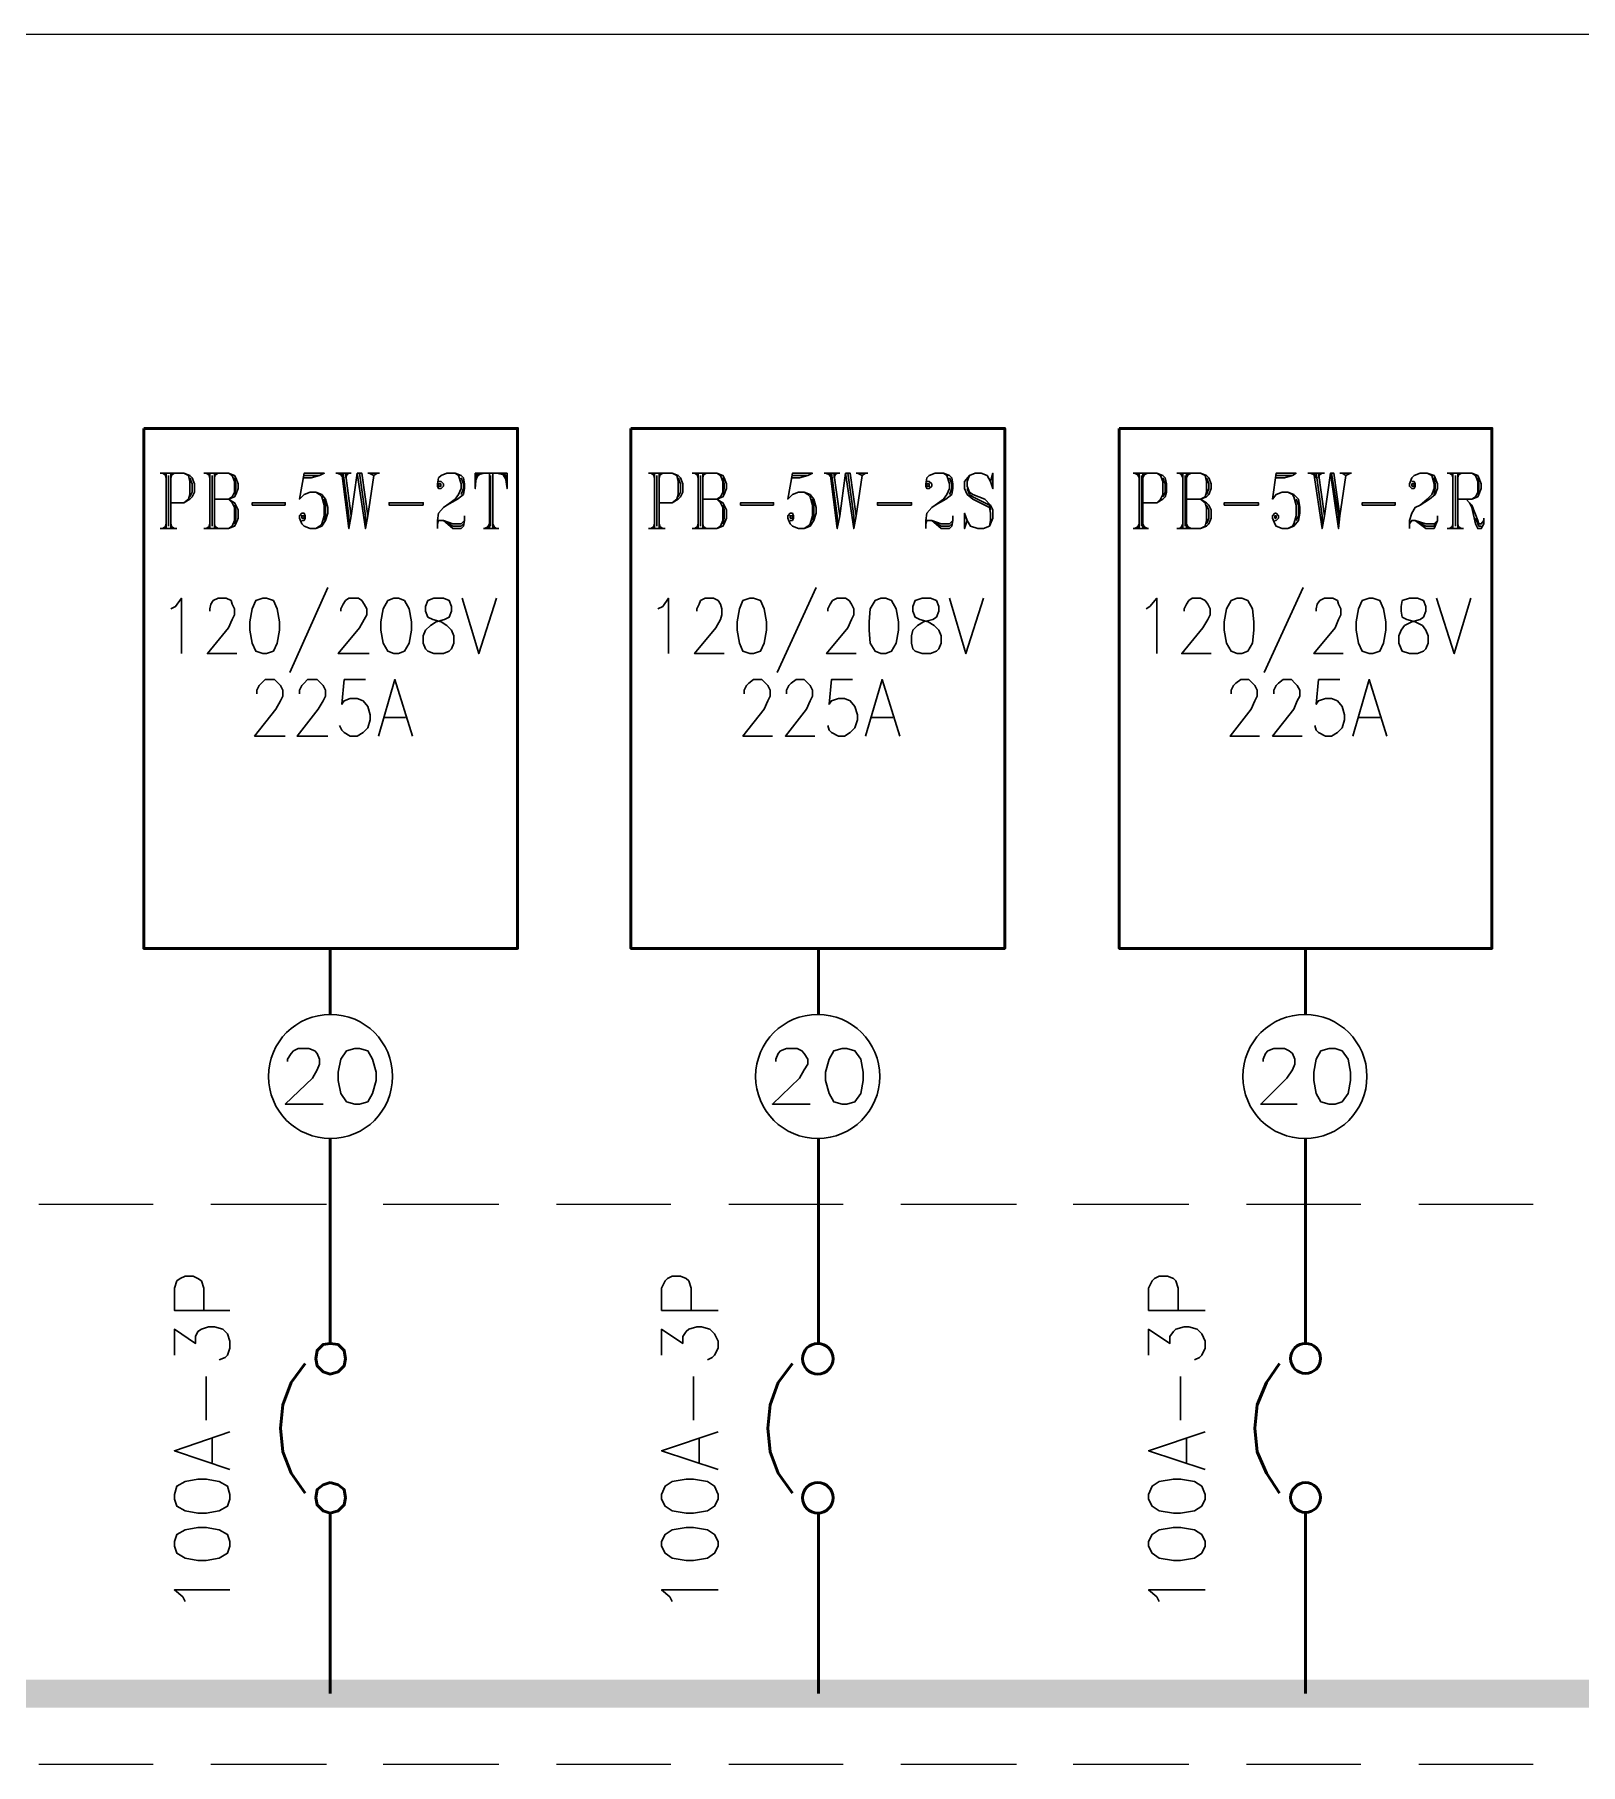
# Model space of a CAD drawing. Header units: inches. Extents: x 0.9 to 46, y 0.8 to 32.4.
# Drawn here: x 7.761 to 9.945, y 25.648 to 28.093 of the extents above; entities that cross this region are included whole.
import ezdxf

# ---------------------------------------------------------------- set-up
doc = ezdxf.new("R2010")
doc.units = ezdxf.units.IN
doc.header["$MEASUREMENT"] = 0
doc.layers.add('PDF_Geometry', color=7, linetype='Continuous')
doc.layers.add('PDF_Solid Fills', color=7, linetype='Continuous')

msp = doc.modelspace()

# ---------------------------------------------------------------- linework, layer by layer
at = {"layer": 'PDF_Geometry', "color": 8, "lineweight": 20, "true_color": 0x808080}
msp.add_lwpolyline([(41.7374, 28.0928), (5.4416, 28.0928)], dxfattribs=at)
at = {"layer": 'PDF_Geometry', "lineweight": 50}
for points in [[(7.9148, 27.5362), (7.9148, 26.8012), (8.4432, 26.8012), (8.4432, 27.5362)], [(8.6032, 27.5362), (8.6032, 26.8012), (9.1315, 26.8012), (9.1315, 27.5362)], [(9.2932, 27.5362), (9.2932, 26.8012), (9.8198, 26.8012), (9.8198, 27.5362)], [(8.1782, 26.2429), (8.1682, 26.2412), (8.1599, 26.2329), (8.1582, 26.2212), (8.1599, 26.2112), (8.1682, 26.2028), (8.1782, 26.1995), (8.1898, 26.2028), (8.1982, 26.2112), (8.1999, 26.2212), (8.1982, 26.2329), (8.1898, 26.2412)], [(8.1782, 26.0462), (8.1682, 26.0429), (8.1599, 26.0362), (8.1582, 26.0245), (8.1599, 26.0145), (8.1682, 26.0062), (8.1782, 26.0029), (8.1898, 26.0062), (8.1982, 26.0145), (8.1999, 26.0245), (8.1982, 26.0362), (8.1898, 26.0429)]]:
    msp.add_lwpolyline(points, close=True, dxfattribs=at)
at = {"layer": 'PDF_Geometry', "lineweight": 30}
for points in [[(7.9382, 27.4728), (7.9715, 27.4728), (7.9798, 27.4695), (7.9832, 27.4662), (7.9865, 27.4578), (7.9865, 27.4462), (7.9832, 27.4395), (7.9798, 27.4362), (7.9715, 27.4312), (7.9532, 27.4312)], [(7.9415, 27.4728), (7.9465, 27.4695)], [(7.9449, 27.4728), (7.9465, 27.4662)], [(7.9465, 27.4728), (7.9465, 27.3945)], [(7.9498, 27.4695), (7.9498, 27.3978)], [(7.9532, 27.4728), (7.9532, 27.3945)], [(7.9549, 27.4728), (7.9532, 27.4662)], [(7.9582, 27.4728), (7.9532, 27.4695)], [(7.9715, 27.4728), (7.9782, 27.4695), (7.9798, 27.4612), (7.9798, 27.4428), (7.9782, 27.4362), (7.9715, 27.4312)], [(7.9798, 27.4662), (7.9832, 27.4578), (7.9832, 27.4462), (7.9798, 27.4395)], [(7.9998, 27.4728), (8.0348, 27.4728), (8.0432, 27.4695), (8.0449, 27.4662), (8.0482, 27.4578), (8.0482, 27.4512), (8.0449, 27.4428), (8.0432, 27.4395), (8.0348, 27.4362), (8.0432, 27.4312), (8.0449, 27.4278), (8.0482, 27.4212), (8.0482, 27.4095), (8.0449, 27.4012), (8.0432, 27.3978), (8.0348, 27.3945), (7.9998, 27.3945)], [(8.0032, 27.4728), (8.0082, 27.4695)], [(8.0065, 27.4728), (8.0082, 27.4662)], [(8.0082, 27.4728), (8.0082, 27.3945)], [(8.0115, 27.4695), (8.0115, 27.3978)], [(8.0148, 27.4728), (8.0148, 27.3945)], [(8.0348, 27.4728), (8.0399, 27.4695), (8.0432, 27.4612), (8.0432, 27.4462), (8.0399, 27.4395), (8.0348, 27.4362), (8.0148, 27.4362)], [(8.0165, 27.4728), (8.0148, 27.4662)], [(8.0199, 27.4728), (8.0148, 27.4695)], [(8.0432, 27.4662), (8.0449, 27.4578), (8.0449, 27.4512), (8.0432, 27.4428)], [(8.1415, 27.4662), (8.1515, 27.4662), (8.1632, 27.4695), (8.1699, 27.4728), (8.1415, 27.4728), (8.1349, 27.4362), (8.1415, 27.4428), (8.1499, 27.4462), (8.1582, 27.4462), (8.1665, 27.4428), (8.1715, 27.4362), (8.1748, 27.4245), (8.1748, 27.4162), (8.1715, 27.4062), (8.1665, 27.3978), (8.1582, 27.3945), (8.1499, 27.3945), (8.1415, 27.3978), (8.1382, 27.4012), (8.1349, 27.4095), (8.1349, 27.4128), (8.1382, 27.4162), (8.1415, 27.4162), (8.1432, 27.4128), (8.1432, 27.4095), (8.1415, 27.4062), (8.1382, 27.4062)], [(8.1415, 27.4695), (8.1632, 27.4695)], [(8.1865, 27.4728), (8.2082, 27.4728)], [(8.1882, 27.4728), (8.1965, 27.4695)], [(8.1915, 27.4728), (8.1965, 27.4662)], [(8.1949, 27.4728), (8.2048, 27.3945), (8.2048, 27.4128), (8.1965, 27.4728)], [(8.1999, 27.4728), (8.2082, 27.4128), (8.2165, 27.4728), (8.2282, 27.3945), (8.2282, 27.4128), (8.2199, 27.4728)], [(8.2032, 27.4728), (8.1999, 27.4662)], [(8.2048, 27.4728), (8.1999, 27.4695)], [(8.2165, 27.4728), (8.2232, 27.4728), (8.2315, 27.4128), (8.2398, 27.4695)], [(8.2315, 27.4728), (8.2482, 27.4728)], [(8.2332, 27.4728), (8.2398, 27.4695), (8.2448, 27.4728)], [(8.3315, 27.4612), (8.3349, 27.4612), (8.3382, 27.4578), (8.3382, 27.4545), (8.3349, 27.4512), (8.3315, 27.4512), (8.3298, 27.4545), (8.3298, 27.4578), (8.3315, 27.4662), (8.3349, 27.4695), (8.3432, 27.4728), (8.3549, 27.4728), (8.3632, 27.4695), (8.3665, 27.4662), (8.3682, 27.4578), (8.3682, 27.4512), (8.3665, 27.4428), (8.3582, 27.4362), (8.3432, 27.4278), (8.3382, 27.4245), (8.3315, 27.4162), (8.3298, 27.4062), (8.3298, 27.3945)], [(8.3549, 27.4728), (8.3598, 27.4695), (8.3632, 27.4578), (8.3632, 27.4512), (8.3598, 27.4428), (8.3549, 27.4362), (8.3432, 27.4278)], [(8.3632, 27.4662), (8.3665, 27.4578), (8.3665, 27.4512), (8.3632, 27.4428)], [(8.4249, 27.4728), (8.4282, 27.4512), (8.4282, 27.4728), (8.3832, 27.4728), (8.3832, 27.4512), (8.3849, 27.4728)], [(8.3882, 27.4728), (8.3832, 27.4612)], [(8.3915, 27.4728), (8.3832, 27.4662)], [(8.3965, 27.4728), (8.3832, 27.4695)], [(8.4032, 27.4728), (8.4032, 27.3945)], [(8.4049, 27.4695), (8.4049, 27.3978)], [(8.4082, 27.4728), (8.4082, 27.3945)], [(8.4132, 27.4728), (8.4282, 27.4695)], [(8.4199, 27.4728), (8.4282, 27.4662)], [(8.4215, 27.4728), (8.4282, 27.4612)], [(8.6282, 27.4728), (8.6615, 27.4728), (8.6698, 27.4695), (8.6732, 27.4662), (8.6765, 27.4578), (8.6765, 27.4462), (8.6732, 27.4395), (8.6698, 27.4362), (8.6615, 27.4312), (8.6432, 27.4312)], [(8.6315, 27.4728), (8.6365, 27.4695)], [(8.6348, 27.4728), (8.6365, 27.4662)], [(8.6365, 27.4728), (8.6365, 27.3945)], [(8.6398, 27.4695), (8.6398, 27.3978)], [(8.6432, 27.4728), (8.6432, 27.3945)], [(8.6449, 27.4728), (8.6432, 27.4662)], [(8.6482, 27.4728), (8.6432, 27.4695)], [(8.6615, 27.4728), (8.6682, 27.4695), (8.6698, 27.4612), (8.6698, 27.4428), (8.6682, 27.4362), (8.6615, 27.4312)], [(8.6698, 27.4662), (8.6732, 27.4578), (8.6732, 27.4462), (8.6698, 27.4395)], [(8.6898, 27.4728), (8.7248, 27.4728), (8.7332, 27.4695), (8.7349, 27.4662), (8.7382, 27.4578), (8.7382, 27.4512), (8.7349, 27.4428), (8.7332, 27.4395), (8.7248, 27.4362), (8.7332, 27.4312), (8.7349, 27.4278), (8.7382, 27.4212), (8.7382, 27.4095), (8.7349, 27.4012), (8.7332, 27.3978), (8.7248, 27.3945), (8.6898, 27.3945)], [(8.6932, 27.4728), (8.6982, 27.4695)], [(8.6965, 27.4728), (8.6982, 27.4662)], [(8.6982, 27.4728), (8.6982, 27.3945)], [(8.7015, 27.4695), (8.7015, 27.3978)], [(8.7048, 27.4728), (8.7048, 27.3945)], [(8.7248, 27.4728), (8.7298, 27.4695), (8.7332, 27.4612), (8.7332, 27.4462), (8.7298, 27.4395), (8.7248, 27.4362), (8.7048, 27.4362)], [(8.7065, 27.4728), (8.7048, 27.4662)], [(8.7098, 27.4728), (8.7048, 27.4695)], [(8.7332, 27.4662), (8.7349, 27.4578), (8.7349, 27.4512), (8.7332, 27.4428)], [(8.8315, 27.4662), (8.8415, 27.4662), (8.8532, 27.4695), (8.8598, 27.4728), (8.8315, 27.4728), (8.8248, 27.4362), (8.8315, 27.4428), (8.8398, 27.4462), (8.8482, 27.4462), (8.8565, 27.4428), (8.8615, 27.4362), (8.8648, 27.4245), (8.8648, 27.4162), (8.8615, 27.4062), (8.8565, 27.3978), (8.8482, 27.3945), (8.8398, 27.3945), (8.8315, 27.3978), (8.8282, 27.4012), (8.8248, 27.4095), (8.8248, 27.4128), (8.8282, 27.4162), (8.8315, 27.4162), (8.8332, 27.4128), (8.8332, 27.4095), (8.8315, 27.4062), (8.8282, 27.4062)], [(8.8315, 27.4695), (8.8532, 27.4695)], [(8.8765, 27.4728), (8.8982, 27.4728)], [(8.8782, 27.4728), (8.8865, 27.4695)], [(8.8815, 27.4728), (8.8865, 27.4662)], [(8.8848, 27.4728), (8.8948, 27.3945), (8.8948, 27.4128), (8.8865, 27.4728)], [(8.8899, 27.4728), (8.8982, 27.4128), (8.9065, 27.4728), (8.9182, 27.3945), (8.9182, 27.4128), (8.9098, 27.4728)], [(8.8932, 27.4728), (8.8899, 27.4662)], [(8.8948, 27.4728), (8.8899, 27.4695)], [(8.9065, 27.4728), (8.9132, 27.4728), (8.9215, 27.4128), (8.9298, 27.4695)], [(8.9215, 27.4728), (8.9382, 27.4728)], [(8.9232, 27.4728), (8.9298, 27.4695), (8.9348, 27.4728)], [(9.0215, 27.4612), (9.0248, 27.4612), (9.0282, 27.4578), (9.0282, 27.4545), (9.0248, 27.4512), (9.0215, 27.4512), (9.0198, 27.4545), (9.0198, 27.4578), (9.0215, 27.4662), (9.0248, 27.4695), (9.0332, 27.4728), (9.0448, 27.4728), (9.0532, 27.4695), (9.0565, 27.4662), (9.0582, 27.4578), (9.0582, 27.4512), (9.0565, 27.4428), (9.0482, 27.4362), (9.0332, 27.4278), (9.0282, 27.4245), (9.0215, 27.4162), (9.0198, 27.4062), (9.0198, 27.3945)], [(9.0448, 27.4728), (9.0498, 27.4695), (9.0532, 27.4578), (9.0532, 27.4512), (9.0498, 27.4428), (9.0448, 27.4362), (9.0332, 27.4278)], [(9.0532, 27.4662), (9.0565, 27.4578), (9.0565, 27.4512), (9.0532, 27.4428)], [(9.1115, 27.4612), (9.1148, 27.4728), (9.1148, 27.4512), (9.1115, 27.4612), (9.1065, 27.4695), (9.0982, 27.4728), (9.0898, 27.4728), (9.0815, 27.4695), (9.0748, 27.4612), (9.0748, 27.4512), (9.0782, 27.4428), (9.0865, 27.4362), (9.1032, 27.4278), (9.1098, 27.4245), (9.1115, 27.4162), (9.1115, 27.4062), (9.1098, 27.3978)], [(9.0815, 27.4695), (9.0782, 27.4612), (9.0782, 27.4545), (9.0815, 27.4462), (9.0865, 27.4428), (9.1032, 27.4362), (9.1115, 27.4278), (9.1148, 27.4212), (9.1148, 27.4095), (9.1115, 27.4012), (9.1098, 27.3978), (9.1015, 27.3945), (9.0932, 27.3945), (9.0832, 27.3978), (9.0782, 27.4062), (9.0748, 27.4162), (9.0748, 27.3945), (9.0782, 27.4062)], [(9.3131, 27.4728), (9.3465, 27.4728), (9.3548, 27.4695), (9.3582, 27.4662), (9.3598, 27.4578), (9.3598, 27.4462), (9.3582, 27.4395), (9.3548, 27.4362), (9.3465, 27.4312), (9.3265, 27.4312)], [(9.3148, 27.4728), (9.3215, 27.4695)], [(9.3182, 27.4728), (9.3215, 27.4662)], [(9.3215, 27.4728), (9.3215, 27.3945)], [(9.3248, 27.4695), (9.3248, 27.3978)], [(9.3265, 27.4728), (9.3265, 27.3945)], [(9.3298, 27.4728), (9.3265, 27.4662)], [(9.3332, 27.4728), (9.3265, 27.4695)], [(9.3465, 27.4728), (9.3515, 27.4695), (9.3548, 27.4612), (9.3548, 27.4428), (9.3515, 27.4362), (9.3465, 27.4312)], [(9.3548, 27.4662), (9.3582, 27.4578), (9.3582, 27.4462), (9.3548, 27.4395)], [(9.3748, 27.4728), (9.4082, 27.4728), (9.4165, 27.4695), (9.4198, 27.4662), (9.4232, 27.4578), (9.4232, 27.4512), (9.4198, 27.4428), (9.4165, 27.4395), (9.4082, 27.4362), (9.4165, 27.4312), (9.4198, 27.4278), (9.4232, 27.4212), (9.4232, 27.4095), (9.4198, 27.4012), (9.4165, 27.3978), (9.4082, 27.3945), (9.3748, 27.3945)], [(9.3782, 27.4728), (9.3832, 27.4695)], [(9.3798, 27.4728), (9.3832, 27.4662)], [(9.3832, 27.4728), (9.3832, 27.3945)], [(9.3865, 27.4695), (9.3865, 27.3978)], [(9.3882, 27.4728), (9.3882, 27.3945)], [(9.4082, 27.4728), (9.4148, 27.4695), (9.4165, 27.4612), (9.4165, 27.4462), (9.4148, 27.4395), (9.4082, 27.4362), (9.3882, 27.4362)], [(9.3915, 27.4728), (9.3882, 27.4662)], [(9.3948, 27.4728), (9.3882, 27.4695)], [(9.4165, 27.4662), (9.4198, 27.4578), (9.4198, 27.4512), (9.4165, 27.4428)], [(9.5148, 27.4662), (9.5265, 27.4662), (9.5381, 27.4695), (9.5432, 27.4728), (9.5148, 27.4728), (9.5098, 27.4362), (9.5148, 27.4428), (9.5232, 27.4462), (9.5315, 27.4462), (9.5398, 27.4428), (9.5465, 27.4362), (9.5482, 27.4245), (9.5482, 27.4162), (9.5465, 27.4062), (9.5398, 27.3978), (9.5315, 27.3945), (9.5232, 27.3945), (9.5148, 27.3978), (9.5132, 27.4012), (9.5098, 27.4095), (9.5098, 27.4128), (9.5132, 27.4162), (9.5148, 27.4162), (9.5181, 27.4128), (9.5181, 27.4095), (9.5148, 27.4062), (9.5132, 27.4062)], [(9.5148, 27.4695), (9.5381, 27.4695)], [(9.5598, 27.4728), (9.5832, 27.4728)], [(9.5632, 27.4728), (9.5715, 27.4695)], [(9.5665, 27.4728), (9.5715, 27.4662)], [(9.5682, 27.4728), (9.5798, 27.3945), (9.5798, 27.4128), (9.5715, 27.4728)], [(9.5748, 27.4728), (9.5832, 27.4128), (9.5915, 27.4728), (9.6032, 27.3945), (9.6032, 27.4128), (9.5932, 27.4728)], [(9.5765, 27.4728), (9.5748, 27.4662)], [(9.5798, 27.4728), (9.5748, 27.4695)], [(9.5915, 27.4728), (9.5965, 27.4728), (9.6048, 27.4128), (9.6132, 27.4695)], [(9.6048, 27.4728), (9.6215, 27.4728)], [(9.6081, 27.4728), (9.6132, 27.4695), (9.6198, 27.4728)], [(9.7065, 27.4612), (9.7098, 27.4612), (9.7115, 27.4578), (9.7115, 27.4545), (9.7098, 27.4512), (9.7065, 27.4512), (9.7032, 27.4545), (9.7032, 27.4578), (9.7065, 27.4662), (9.7098, 27.4695), (9.7182, 27.4728), (9.7282, 27.4728), (9.7382, 27.4695), (9.7398, 27.4662), (9.7431, 27.4578), (9.7431, 27.4512), (9.7398, 27.4428), (9.7315, 27.4362), (9.7182, 27.4278), (9.7115, 27.4245), (9.7065, 27.4162), (9.7032, 27.4062), (9.7032, 27.3945)], [(9.7282, 27.4728), (9.7348, 27.4695), (9.7382, 27.4578), (9.7382, 27.4512), (9.7348, 27.4428), (9.7282, 27.4362), (9.7182, 27.4278)], [(9.7382, 27.4662), (9.7398, 27.4578), (9.7398, 27.4512), (9.7382, 27.4428)], [(9.7565, 27.4728), (9.7915, 27.4728), (9.7998, 27.4695), (9.8015, 27.4662), (9.8048, 27.4578), (9.8048, 27.4512), (9.8015, 27.4428), (9.7998, 27.4395), (9.7915, 27.4362), (9.7715, 27.4362)], [(9.7598, 27.4728), (9.7648, 27.4695)], [(9.7631, 27.4728), (9.7648, 27.4662)], [(9.7648, 27.4728), (9.7648, 27.3945)], [(9.7682, 27.4695), (9.7682, 27.3978)], [(9.7715, 27.4728), (9.7715, 27.3945)], [(9.7732, 27.4728), (9.7715, 27.4662)], [(9.7765, 27.4728), (9.7715, 27.4695)], [(9.7915, 27.4728), (9.7965, 27.4695), (9.7998, 27.4612), (9.7998, 27.4462), (9.7965, 27.4395), (9.7915, 27.4362)], [(9.7998, 27.4662), (9.8015, 27.4578), (9.8015, 27.4512), (9.7998, 27.4428)], [(8.0348, 27.4362), (8.0399, 27.4312), (8.0432, 27.4245), (8.0432, 27.4062), (8.0399, 27.3978), (8.0348, 27.3945)], [(8.1582, 27.4462), (8.1632, 27.4428), (8.1665, 27.4395), (8.1699, 27.4278), (8.1699, 27.4128), (8.1665, 27.4012), (8.1632, 27.3978), (8.1582, 27.3945)], [(8.1699, 27.4362), (8.1715, 27.4278), (8.1715, 27.4128), (8.1699, 27.4062)], [(8.7248, 27.4362), (8.7298, 27.4312), (8.7332, 27.4245), (8.7332, 27.4062), (8.7298, 27.3978), (8.7248, 27.3945)], [(8.8482, 27.4462), (8.8532, 27.4428), (8.8565, 27.4395), (8.8598, 27.4278), (8.8598, 27.4128), (8.8565, 27.4012), (8.8532, 27.3978), (8.8482, 27.3945)], [(8.8598, 27.4362), (8.8615, 27.4278), (8.8615, 27.4128), (8.8598, 27.4062)], [(9.0782, 27.4512), (9.0815, 27.4428), (9.0865, 27.4395), (9.1032, 27.4312), (9.1098, 27.4278), (9.1115, 27.4212)], [(9.4082, 27.4362), (9.4148, 27.4312), (9.4165, 27.4245), (9.4165, 27.4062), (9.4148, 27.3978), (9.4082, 27.3945)], [(9.5315, 27.4462), (9.5381, 27.4428), (9.5398, 27.4395), (9.5432, 27.4278), (9.5432, 27.4128), (9.5398, 27.4012), (9.5381, 27.3978), (9.5315, 27.3945)], [(9.5432, 27.4362), (9.5465, 27.4278), (9.5465, 27.4128), (9.5432, 27.4062)], [(9.7832, 27.4362), (9.7882, 27.4312), (9.7915, 27.4245), (9.7965, 27.4012), (9.7998, 27.3945), (9.8048, 27.3945), (9.8082, 27.4012), (9.8082, 27.4095)], [(8.0432, 27.4278), (8.0449, 27.4212), (8.0449, 27.4095), (8.0432, 27.4012)], [(8.2082, 27.4128), (8.2048, 27.3945)], [(8.2315, 27.4128), (8.2282, 27.3945)], [(8.3682, 27.4128), (8.3682, 27.4062), (8.3665, 27.3978), (8.3632, 27.3945), (8.3515, 27.3945), (8.3382, 27.4062), (8.3515, 27.3978), (8.3632, 27.3978), (8.3665, 27.4012)], [(8.7332, 27.4278), (8.7349, 27.4212), (8.7349, 27.4095), (8.7332, 27.4012)], [(8.8982, 27.4128), (8.8948, 27.3945)], [(8.9215, 27.4128), (8.9182, 27.3945)], [(9.0582, 27.4128), (9.0582, 27.4062), (9.0565, 27.3978), (9.0532, 27.3945), (9.0415, 27.3945), (9.0282, 27.4062), (9.0415, 27.3978), (9.0532, 27.3978), (9.0565, 27.4012)], [(9.4165, 27.4278), (9.4198, 27.4212), (9.4198, 27.4095), (9.4165, 27.4012)], [(9.5832, 27.4128), (9.5798, 27.3945)], [(9.6048, 27.4128), (9.6032, 27.3945)], [(9.7431, 27.4128), (9.7431, 27.4062), (9.7398, 27.3978), (9.7382, 27.3945), (9.7265, 27.3945), (9.7115, 27.4062), (9.7265, 27.3978), (9.7382, 27.3978), (9.7398, 27.4012)], [(9.7882, 27.4312), (9.7915, 27.4278), (9.7998, 27.4062), (9.8015, 27.4012), (9.8048, 27.4012), (9.8082, 27.4062)], [(9.7965, 27.4095), (9.7998, 27.4012), (9.8015, 27.3978), (9.8048, 27.3978)], [(7.9382, 27.3945), (7.9615, 27.3945)], [(7.9465, 27.3978), (7.9415, 27.3945)], [(7.9465, 27.4012), (7.9449, 27.3945)], [(7.9532, 27.4012), (7.9549, 27.3945)], [(7.9532, 27.3978), (7.9582, 27.3945)], [(8.0082, 27.3978), (8.0032, 27.3945)], [(8.0082, 27.4012), (8.0065, 27.3945)], [(8.0148, 27.4012), (8.0165, 27.3945)], [(8.0148, 27.3978), (8.0199, 27.3945)], [(8.3298, 27.4012), (8.3315, 27.4062), (8.3382, 27.4062), (8.3515, 27.4012), (8.3632, 27.4012), (8.3682, 27.4062)], [(8.3948, 27.3945), (8.4165, 27.3945)], [(8.4032, 27.3978), (8.3965, 27.3945)], [(8.4032, 27.4012), (8.3998, 27.3945)], [(8.4082, 27.4012), (8.4115, 27.3945)], [(8.4082, 27.3978), (8.4132, 27.3945)], [(8.6282, 27.3945), (8.6515, 27.3945)], [(8.6365, 27.3978), (8.6315, 27.3945)], [(8.6365, 27.4012), (8.6348, 27.3945)], [(8.6432, 27.4012), (8.6449, 27.3945)], [(8.6432, 27.3978), (8.6482, 27.3945)], [(8.6982, 27.3978), (8.6932, 27.3945)], [(8.6982, 27.4012), (8.6965, 27.3945)], [(8.7048, 27.4012), (8.7065, 27.3945)], [(8.7048, 27.3978), (8.7098, 27.3945)], [(9.0198, 27.4012), (9.0215, 27.4062), (9.0282, 27.4062), (9.0415, 27.4012), (9.0532, 27.4012), (9.0582, 27.4062)], [(9.3131, 27.3945), (9.3348, 27.3945)], [(9.3215, 27.3978), (9.3148, 27.3945)], [(9.3215, 27.4012), (9.3182, 27.3945)], [(9.3265, 27.4012), (9.3298, 27.3945)], [(9.3265, 27.3978), (9.3332, 27.3945)], [(9.3832, 27.3978), (9.3782, 27.3945)], [(9.3832, 27.4012), (9.3798, 27.3945)], [(9.3882, 27.4012), (9.3915, 27.3945)], [(9.3882, 27.3978), (9.3948, 27.3945)], [(9.7032, 27.4012), (9.7065, 27.4062), (9.7115, 27.4062), (9.7265, 27.4012), (9.7382, 27.4012), (9.7431, 27.4062)], [(9.7565, 27.3945), (9.7798, 27.3945)], [(9.7648, 27.3978), (9.7598, 27.3945)], [(9.7648, 27.4012), (9.7631, 27.3945)], [(9.7715, 27.4012), (9.7732, 27.3945)], [(9.7715, 27.3978), (9.7765, 27.3945)], [(8.1748, 27.3112), (8.1215, 27.1912)], [(8.8648, 27.3112), (8.8098, 27.1912)], [(9.5532, 27.3112), (9.4982, 27.1912)], [(7.9532, 27.2812), (7.9598, 27.2845), (7.9682, 27.2962), (7.9682, 27.2178)], [(8.0082, 27.2778), (8.0082, 27.2812), (8.0099, 27.2878), (8.0132, 27.2928), (8.0199, 27.2962), (8.0315, 27.2962), (8.0382, 27.2928), (8.0399, 27.2878), (8.0432, 27.2812), (8.0432, 27.2728), (8.0399, 27.2662), (8.0348, 27.2545), (8.0049, 27.2178), (8.0465, 27.2178)], [(8.1932, 27.2778), (8.1932, 27.2812), (8.1965, 27.2878), (8.1999, 27.2928), (8.2048, 27.2962), (8.2182, 27.2962), (8.2232, 27.2928), (8.2265, 27.2878), (8.2299, 27.2812), (8.2299, 27.2728), (8.2265, 27.2662), (8.2199, 27.2545), (8.1898, 27.2178), (8.2332, 27.2178)], [(8.3648, 27.2962), (8.3882, 27.2178), (8.4132, 27.2962)], [(8.6415, 27.2812), (8.6482, 27.2845), (8.6565, 27.2962), (8.6565, 27.2178)], [(8.6965, 27.2778), (8.6965, 27.2812), (8.6998, 27.2878), (8.7015, 27.2928), (8.7082, 27.2962), (8.7198, 27.2962), (8.7265, 27.2928), (8.7298, 27.2878), (8.7315, 27.2812), (8.7315, 27.2728), (8.7298, 27.2662), (8.7232, 27.2545), (8.6932, 27.2178), (8.7349, 27.2178)], [(8.8815, 27.2778), (8.8815, 27.2812), (8.8848, 27.2878), (8.8882, 27.2928), (8.8948, 27.2962), (8.9065, 27.2962), (8.9115, 27.2928), (8.9148, 27.2878), (8.9182, 27.2812), (8.9182, 27.2728), (8.9148, 27.2662), (8.9098, 27.2545), (8.8798, 27.2178), (8.9215, 27.2178)], [(9.0532, 27.2962), (9.0765, 27.2178), (9.1015, 27.2962)], [(9.3315, 27.2812), (9.3365, 27.2845), (9.3465, 27.2962), (9.3465, 27.2178)], [(9.3848, 27.2778), (9.3848, 27.2812), (9.3882, 27.2878), (9.3915, 27.2928), (9.3965, 27.2962), (9.4082, 27.2962), (9.4148, 27.2928), (9.4182, 27.2878), (9.4215, 27.2812), (9.4215, 27.2728), (9.4182, 27.2662), (9.4115, 27.2545), (9.3815, 27.2178), (9.4232, 27.2178)], [(9.5715, 27.2778), (9.5715, 27.2812), (9.5731, 27.2878), (9.5765, 27.2928), (9.5832, 27.2962), (9.5948, 27.2962), (9.6015, 27.2928), (9.6032, 27.2878), (9.6065, 27.2812), (9.6065, 27.2728), (9.6032, 27.2662), (9.5982, 27.2545), (9.5682, 27.2178), (9.6098, 27.2178)], [(9.7415, 27.2962), (9.7665, 27.2178), (9.7898, 27.2962)], [(8.0749, 27.1612), (8.0749, 27.1662), (8.0782, 27.1728), (8.0815, 27.1762), (8.0865, 27.1812), (8.0998, 27.1812), (8.1048, 27.1762), (8.1082, 27.1728), (8.1115, 27.1662), (8.1115, 27.1578), (8.1082, 27.1512), (8.1015, 27.1395), (8.0715, 27.1012), (8.1149, 27.1012)], [(8.1349, 27.1612), (8.1349, 27.1662), (8.1382, 27.1728), (8.1415, 27.1762), (8.1465, 27.1812), (8.1599, 27.1812), (8.1649, 27.1762), (8.1682, 27.1728), (8.1715, 27.1662), (8.1715, 27.1578), (8.1682, 27.1512), (8.1615, 27.1395), (8.1315, 27.1012), (8.1748, 27.1012)], [(8.2282, 27.1812), (8.1982, 27.1812), (8.1949, 27.1462), (8.1982, 27.1512), (8.2065, 27.1545), (8.2165, 27.1545), (8.2248, 27.1512), (8.2315, 27.1429), (8.2349, 27.1312), (8.2349, 27.1245), (8.2315, 27.1128), (8.2248, 27.1062), (8.2165, 27.1012), (8.2065, 27.1012), (8.1982, 27.1062), (8.1949, 27.1095), (8.1915, 27.1162)], [(8.2465, 27.1012), (8.2698, 27.1812), (8.2948, 27.1012)], [(8.7632, 27.1612), (8.7632, 27.1662), (8.7665, 27.1728), (8.7699, 27.1762), (8.7765, 27.1812), (8.7882, 27.1812), (8.7932, 27.1762), (8.7965, 27.1728), (8.7998, 27.1662), (8.7998, 27.1578), (8.7965, 27.1512), (8.7915, 27.1395), (8.7615, 27.1012), (8.8032, 27.1012)], [(8.8232, 27.1612), (8.8232, 27.1662), (8.8265, 27.1728), (8.8298, 27.1762), (8.8365, 27.1812), (8.8482, 27.1812), (8.8532, 27.1762), (8.8565, 27.1728), (8.8598, 27.1662), (8.8598, 27.1578), (8.8565, 27.1512), (8.8515, 27.1395), (8.8215, 27.1012), (8.8632, 27.1012)], [(8.9165, 27.1812), (8.8865, 27.1812), (8.8832, 27.1462), (8.8865, 27.1512), (8.8965, 27.1545), (8.9049, 27.1545), (8.9132, 27.1512), (8.9198, 27.1429), (8.9232, 27.1312), (8.9232, 27.1245), (8.9198, 27.1128), (8.9132, 27.1062), (8.9049, 27.1012), (8.8965, 27.1012), (8.8865, 27.1062), (8.8832, 27.1095), (8.8815, 27.1162)], [(8.9348, 27.1012), (8.9582, 27.1812), (8.9832, 27.1012)], [(9.4515, 27.1612), (9.4515, 27.1662), (9.4548, 27.1728), (9.4582, 27.1762), (9.4648, 27.1812), (9.4765, 27.1812), (9.4815, 27.1762), (9.4848, 27.1728), (9.4882, 27.1662), (9.4882, 27.1578), (9.4848, 27.1512), (9.4798, 27.1395), (9.4498, 27.1012), (9.4915, 27.1012)], [(9.5115, 27.1612), (9.5115, 27.1662), (9.5148, 27.1728), (9.5181, 27.1762), (9.5248, 27.1812), (9.5365, 27.1812), (9.5415, 27.1762), (9.5448, 27.1728), (9.5482, 27.1662), (9.5482, 27.1578), (9.5448, 27.1512), (9.5398, 27.1395), (9.5098, 27.1012), (9.5515, 27.1012)], [(9.6048, 27.1812), (9.5748, 27.1812), (9.5715, 27.1462), (9.5748, 27.1512), (9.5848, 27.1545), (9.5932, 27.1545), (9.6015, 27.1512), (9.6081, 27.1429), (9.6115, 27.1312), (9.6115, 27.1245), (9.6081, 27.1128), (9.6015, 27.1062), (9.5932, 27.1012), (9.5848, 27.1012), (9.5748, 27.1062), (9.5715, 27.1095), (9.5698, 27.1162)], [(9.6232, 27.1012), (9.6465, 27.1812), (9.6715, 27.1012)], [(8.2549, 27.1278), (8.2849, 27.1278)], [(8.9432, 27.1278), (8.9732, 27.1278)], [(9.6315, 27.1278), (9.6615, 27.1278)], [(8.1182, 26.6412), (8.1182, 26.6445), (8.1232, 26.6528), (8.1265, 26.6562), (8.1332, 26.6595), (8.1482, 26.6595), (8.1565, 26.6562), (8.1599, 26.6528), (8.1632, 26.6445), (8.1632, 26.6378), (8.1599, 26.6295), (8.1532, 26.6178), (8.1149, 26.5812), (8.1682, 26.5812)], [(8.8082, 26.6412), (8.8082, 26.6445), (8.8115, 26.6528), (8.8148, 26.6562), (8.8232, 26.6595), (8.8382, 26.6595), (8.8448, 26.6562), (8.8482, 26.6528), (8.8532, 26.6445), (8.8532, 26.6378), (8.8482, 26.6295), (8.8415, 26.6178), (8.8032, 26.5812), (8.8565, 26.5812)], [(9.4965, 26.6412), (9.4965, 26.6445), (9.4998, 26.6528), (9.5032, 26.6562), (9.5115, 26.6595), (9.5265, 26.6595), (9.5332, 26.6562), (9.5381, 26.6528), (9.5415, 26.6445), (9.5415, 26.6378), (9.5381, 26.6295), (9.5298, 26.6178), (9.4932, 26.5812), (9.5448, 26.5812)], [(8.0365, 26.2895), (7.9582, 26.2895), (7.9582, 26.3212), (7.9615, 26.3312), (7.9665, 26.3345), (7.9732, 26.3378), (7.9848, 26.3378), (7.9915, 26.3345), (7.9965, 26.3312), (7.9998, 26.3212), (7.9998, 26.2895)], [(8.7265, 26.2895), (8.6465, 26.2895), (8.6465, 26.3212), (8.6515, 26.3312), (8.6548, 26.3345), (8.6615, 26.3378), (8.6732, 26.3378), (8.6815, 26.3345), (8.6849, 26.3312), (8.6882, 26.3212), (8.6882, 26.2895)], [(9.4148, 26.2895), (9.3348, 26.2895), (9.3348, 26.3212), (9.3398, 26.3312), (9.3432, 26.3345), (9.3498, 26.3378), (9.3615, 26.3378), (9.3698, 26.3345), (9.3732, 26.3312), (9.3765, 26.3212), (9.3765, 26.2895)], [(7.9582, 26.2262), (7.9582, 26.2629), (7.9882, 26.2429), (7.9882, 26.2528), (7.9915, 26.2595), (7.9965, 26.2629), (8.0065, 26.2662), (8.0148, 26.2662), (8.0265, 26.2629), (8.0332, 26.2562), (8.0365, 26.2462), (8.0365, 26.2362), (8.0332, 26.2262), (8.0299, 26.2229), (8.0215, 26.2195)], [(8.6465, 26.2262), (8.6465, 26.2629), (8.6765, 26.2429), (8.6765, 26.2528), (8.6815, 26.2595), (8.6849, 26.2629), (8.6965, 26.2662), (8.7032, 26.2662), (8.7149, 26.2629), (8.7215, 26.2562), (8.7265, 26.2462), (8.7265, 26.2362), (8.7215, 26.2262), (8.7182, 26.2229), (8.7115, 26.2195)], [(9.3348, 26.2262), (9.3348, 26.2629), (9.3648, 26.2429), (9.3648, 26.2528), (9.3698, 26.2595), (9.3732, 26.2629), (9.3848, 26.2662), (9.3915, 26.2662), (9.4032, 26.2629), (9.4098, 26.2562), (9.4148, 26.2462), (9.4148, 26.2362), (9.4098, 26.2262), (9.4065, 26.2229), (9.3998, 26.2195)], [(8.0032, 26.1345), (8.0032, 26.1962)], [(8.6915, 26.1345), (8.6915, 26.1962)], [(9.3798, 26.1345), (9.3798, 26.1962)], [(8.0365, 26.0645), (7.9582, 26.0912), (8.0365, 26.1179)], [(8.7265, 26.0645), (8.6465, 26.0912), (8.7265, 26.1179)], [(9.4148, 26.0645), (9.3348, 26.0912), (9.4148, 26.1179)], [(8.0115, 26.0745), (8.0115, 26.1079)], [(8.6998, 26.0745), (8.6998, 26.1079)], [(9.3882, 26.0745), (9.3882, 26.1079)], [(7.9732, 25.8779), (7.9699, 25.8845), (7.9582, 25.8945), (8.0365, 25.8945)], [(8.6615, 25.8779), (8.6582, 25.8845), (8.6465, 25.8945), (8.7265, 25.8945)], [(9.3498, 25.8779), (9.3465, 25.8845), (9.3348, 25.8945), (9.4148, 25.8945)]]:
    msp.add_lwpolyline(points, dxfattribs=at)
for points in [[(8.3315, 27.4545), (8.3348, 27.4545), (8.3348, 27.4578), (8.3315, 27.4578)], [(9.0215, 27.4545), (9.0248, 27.4545), (9.0248, 27.4578), (9.0215, 27.4578)], [(9.7065, 27.4545), (9.7098, 27.4545), (9.7098, 27.4578), (9.7065, 27.4578)], [(8.1149, 27.4278), (8.0682, 27.4278), (8.0682, 27.4312), (8.1149, 27.4312)], [(8.1382, 27.4095), (8.1415, 27.4095), (8.1415, 27.4128), (8.1382, 27.4128)], [(8.3098, 27.4278), (8.2615, 27.4278), (8.2615, 27.4312), (8.3098, 27.4312)], [(8.8048, 27.4278), (8.7582, 27.4278), (8.7582, 27.4312), (8.8048, 27.4312)], [(8.8282, 27.4095), (8.8315, 27.4095), (8.8315, 27.4128), (8.8282, 27.4128)], [(8.9998, 27.4278), (8.9515, 27.4278), (8.9515, 27.4312), (8.9998, 27.4312)], [(9.4898, 27.4278), (9.4415, 27.4278), (9.4415, 27.4312), (9.4898, 27.4312)], [(9.5132, 27.4095), (9.5148, 27.4095), (9.5148, 27.4128), (9.5132, 27.4128)], [(9.6832, 27.4278), (9.6365, 27.4278), (9.6365, 27.4312), (9.6832, 27.4312)], [(8.0832, 27.2962), (8.0732, 27.2928), (8.0682, 27.2812), (8.0648, 27.2629), (8.0648, 27.2512), (8.0682, 27.2328), (8.0732, 27.2212), (8.0832, 27.2178), (8.0882, 27.2178), (8.0982, 27.2212), (8.1032, 27.2328), (8.1065, 27.2512), (8.1065, 27.2629), (8.1032, 27.2812), (8.0982, 27.2928), (8.0882, 27.2962)], [(8.2682, 27.2962), (8.2598, 27.2928), (8.2532, 27.2812), (8.2499, 27.2629), (8.2499, 27.2512), (8.2532, 27.2328), (8.2598, 27.2212), (8.2682, 27.2178), (8.2749, 27.2178), (8.2832, 27.2212), (8.2898, 27.2328), (8.2932, 27.2512), (8.2932, 27.2629), (8.2898, 27.2812), (8.2832, 27.2928), (8.2749, 27.2962)], [(8.3248, 27.2962), (8.3165, 27.2928), (8.3132, 27.2845), (8.3132, 27.2778), (8.3165, 27.2695), (8.3232, 27.2662), (8.3349, 27.2629), (8.3432, 27.2578), (8.3499, 27.2512), (8.3532, 27.2428), (8.3532, 27.2328), (8.3499, 27.2245), (8.3465, 27.2212), (8.3382, 27.2178), (8.3248, 27.2178), (8.3165, 27.2212), (8.3132, 27.2245), (8.3098, 27.2328), (8.3098, 27.2428), (8.3132, 27.2512), (8.3199, 27.2578), (8.3282, 27.2629), (8.3399, 27.2662), (8.3465, 27.2695), (8.3499, 27.2778), (8.3499, 27.2845), (8.3465, 27.2928), (8.3382, 27.2962)], [(8.7715, 27.2962), (8.7615, 27.2928), (8.7565, 27.2812), (8.7532, 27.2629), (8.7532, 27.2512), (8.7565, 27.2328), (8.7615, 27.2212), (8.7715, 27.2178), (8.7765, 27.2178), (8.7865, 27.2212), (8.7915, 27.2328), (8.7948, 27.2512), (8.7948, 27.2629), (8.7915, 27.2812), (8.7865, 27.2928), (8.7765, 27.2962)], [(8.9565, 27.2962), (8.9482, 27.2928), (8.9415, 27.2812), (8.9399, 27.2629), (8.9399, 27.2512), (8.9415, 27.2328), (8.9482, 27.2212), (8.9565, 27.2178), (8.9632, 27.2178), (8.9715, 27.2212), (8.9782, 27.2328), (8.9815, 27.2512), (8.9815, 27.2629), (8.9782, 27.2812), (8.9715, 27.2928), (8.9632, 27.2962)], [(9.0148, 27.2962), (9.0048, 27.2928), (9.0015, 27.2845), (9.0015, 27.2778), (9.0048, 27.2695), (9.0115, 27.2662), (9.0232, 27.2629), (9.0315, 27.2578), (9.0382, 27.2512), (9.0415, 27.2428), (9.0415, 27.2328), (9.0382, 27.2245), (9.0348, 27.2212), (9.0265, 27.2178), (9.0148, 27.2178), (9.0048, 27.2212), (9.0015, 27.2245), (8.9998, 27.2328), (8.9998, 27.2428), (9.0015, 27.2512), (9.0082, 27.2578), (9.0165, 27.2629), (9.0298, 27.2662), (9.0348, 27.2695), (9.0382, 27.2778), (9.0382, 27.2845), (9.0348, 27.2928), (9.0265, 27.2962)], [(9.4598, 27.2962), (9.4515, 27.2928), (9.4448, 27.2812), (9.4415, 27.2629), (9.4415, 27.2512), (9.4448, 27.2328), (9.4515, 27.2212), (9.4598, 27.2178), (9.4665, 27.2178), (9.4748, 27.2212), (9.4815, 27.2328), (9.4832, 27.2512), (9.4832, 27.2629), (9.4815, 27.2812), (9.4748, 27.2928), (9.4665, 27.2962)], [(9.6465, 27.2962), (9.6365, 27.2928), (9.6315, 27.2812), (9.6282, 27.2629), (9.6282, 27.2512), (9.6315, 27.2328), (9.6365, 27.2212), (9.6465, 27.2178), (9.6515, 27.2178), (9.6615, 27.2212), (9.6665, 27.2328), (9.6698, 27.2512), (9.6698, 27.2629), (9.6665, 27.2812), (9.6615, 27.2928), (9.6515, 27.2962)], [(9.7032, 27.2962), (9.6931, 27.2928), (9.6915, 27.2845), (9.6915, 27.2778), (9.6931, 27.2695), (9.6998, 27.2662), (9.7115, 27.2629), (9.7215, 27.2578), (9.7265, 27.2512), (9.7298, 27.2428), (9.7298, 27.2328), (9.7265, 27.2245), (9.7231, 27.2212), (9.7148, 27.2178), (9.7032, 27.2178), (9.6931, 27.2212), (9.6915, 27.2245), (9.6882, 27.2328), (9.6882, 27.2428), (9.6915, 27.2512), (9.6965, 27.2578), (9.7065, 27.2629), (9.7182, 27.2662), (9.7231, 27.2695), (9.7265, 27.2778), (9.7265, 27.2845), (9.7231, 27.2928), (9.7148, 27.2962)], [(8.2132, 26.6595), (8.2015, 26.6562), (8.1932, 26.6445), (8.1898, 26.6262), (8.1898, 26.6145), (8.1932, 26.5962), (8.2015, 26.5845), (8.2132, 26.5812), (8.2199, 26.5812), (8.2315, 26.5845), (8.2382, 26.5962), (8.2432, 26.6145), (8.2432, 26.6262), (8.2382, 26.6445), (8.2315, 26.6562), (8.2199, 26.6595)], [(8.9015, 26.6595), (8.8899, 26.6562), (8.8832, 26.6445), (8.8782, 26.6262), (8.8782, 26.6145), (8.8832, 26.5962), (8.8899, 26.5845), (8.9015, 26.5812), (8.9082, 26.5812), (8.9198, 26.5845), (8.9282, 26.5962), (8.9315, 26.6145), (8.9315, 26.6262), (8.9282, 26.6445), (8.9198, 26.6562), (8.9082, 26.6595)], [(9.5898, 26.6595), (9.5782, 26.6562), (9.5715, 26.6445), (9.5682, 26.6262), (9.5682, 26.6145), (9.5715, 26.5962), (9.5782, 26.5845), (9.5898, 26.5812), (9.5982, 26.5812), (9.6081, 26.5845), (9.6165, 26.5962), (9.6198, 26.6145), (9.6198, 26.6262), (9.6165, 26.6445), (9.6081, 26.6562), (9.5982, 26.6595)], [(7.9582, 26.0229), (7.9615, 26.0128), (7.9732, 26.0062), (7.9915, 26.0029), (8.0032, 26.0029), (8.0215, 26.0062), (8.0332, 26.0128), (8.0365, 26.0229), (8.0365, 26.0295), (8.0332, 26.0412), (8.0215, 26.0478), (8.0032, 26.0512), (7.9915, 26.0512), (7.9732, 26.0478), (7.9615, 26.0412), (7.9582, 26.0295)], [(8.6465, 26.0229), (8.6515, 26.0128), (8.6615, 26.0062), (8.6815, 26.0029), (8.6915, 26.0029), (8.7115, 26.0062), (8.7215, 26.0128), (8.7265, 26.0229), (8.7265, 26.0295), (8.7215, 26.0412), (8.7115, 26.0478), (8.6915, 26.0512), (8.6815, 26.0512), (8.6615, 26.0478), (8.6515, 26.0412), (8.6465, 26.0295)], [(9.3348, 26.0229), (9.3398, 26.0128), (9.3498, 26.0062), (9.3698, 26.0029), (9.3798, 26.0029), (9.3998, 26.0062), (9.4098, 26.0128), (9.4148, 26.0229), (9.4148, 26.0295), (9.4098, 26.0412), (9.3998, 26.0478), (9.3798, 26.0512), (9.3698, 26.0512), (9.3498, 26.0478), (9.3398, 26.0412), (9.3348, 26.0295)], [(7.9582, 25.9562), (7.9615, 25.9462), (7.9732, 25.9395), (7.9915, 25.9362), (8.0032, 25.9362), (8.0215, 25.9395), (8.0332, 25.9462), (8.0365, 25.9562), (8.0365, 25.9629), (8.0332, 25.9729), (8.0215, 25.9795), (8.0032, 25.9829), (7.9915, 25.9829), (7.9732, 25.9795), (7.9615, 25.9729), (7.9582, 25.9629)], [(8.6465, 25.9562), (8.6515, 25.9462), (8.6615, 25.9395), (8.6815, 25.9362), (8.6915, 25.9362), (8.7115, 25.9395), (8.7215, 25.9462), (8.7265, 25.9562), (8.7265, 25.9629), (8.7215, 25.9729), (8.7115, 25.9795), (8.6915, 25.9829), (8.6815, 25.9829), (8.6615, 25.9795), (8.6515, 25.9729), (8.6465, 25.9629)], [(9.3348, 25.9562), (9.3398, 25.9462), (9.3498, 25.9395), (9.3698, 25.9362), (9.3798, 25.9362), (9.3998, 25.9395), (9.4098, 25.9462), (9.4148, 25.9562), (9.4148, 25.9629), (9.4098, 25.9729), (9.3998, 25.9795), (9.3798, 25.9829), (9.3698, 25.9829), (9.3498, 25.9795), (9.3398, 25.9729), (9.3348, 25.9629)]]:
    msp.add_lwpolyline(points, close=True, dxfattribs=at)
at = {"layer": 'PDF_Geometry', "lineweight": 50}
for points in [[(8.1782, 26.7079), (8.1782, 26.8012)], [(8.8682, 26.7079), (8.8682, 26.8012)], [(9.5565, 26.7079), (9.5565, 26.8012)], [(8.1782, 26.2429), (8.1782, 26.5328)], [(8.8682, 26.2429), (8.8682, 26.5328)], [(9.5565, 26.2429), (9.5565, 26.5328)], [(8.1432, 26.2145), (8.1232, 26.1878), (8.1115, 26.1562), (8.1082, 26.1229), (8.1115, 26.0895), (8.1232, 26.0595), (8.1432, 26.0312)], [(8.8315, 26.2145), (8.8115, 26.1878), (8.7998, 26.1562), (8.7965, 26.1229), (8.7998, 26.0895), (8.8115, 26.0595), (8.8315, 26.0312)], [(9.5198, 26.2145), (9.5015, 26.1878), (9.4882, 26.1562), (9.4848, 26.1229), (9.4882, 26.0895), (9.5015, 26.0595), (9.5198, 26.0312)], [(8.1782, 26.0029), (8.1782, 25.7479)], [(8.8682, 26.0029), (8.8682, 25.7479)], [(9.5565, 26.0029), (9.5565, 25.7479)]]:
    msp.add_lwpolyline(points, dxfattribs=at)
at = {"layer": 'PDF_Geometry', "lineweight": 9}
for points in [[(7.7665, 26.4395), (7.9282, 26.4395)], [(8.0099, 26.4395), (8.1732, 26.4395)], [(8.2532, 26.4395), (8.4165, 26.4395)], [(8.4982, 26.4395), (8.6598, 26.4395)], [(8.7415, 26.4395), (8.9032, 26.4395)], [(8.9848, 26.4395), (9.1482, 26.4395)], [(9.2282, 26.4395), (9.3915, 26.4395)], [(9.4732, 26.4395), (9.6348, 26.4395)], [(9.7165, 26.4395), (9.8782, 26.4395)], [(7.9282, 25.6478), (7.7665, 25.6478)], [(8.1732, 25.6478), (8.0099, 25.6478)], [(8.4165, 25.6478), (8.2532, 25.6478)], [(8.6598, 25.6478), (8.4982, 25.6478)], [(8.9032, 25.6478), (8.7415, 25.6478)], [(9.1482, 25.6478), (8.9848, 25.6478)], [(9.3915, 25.6478), (9.2282, 25.6478)], [(9.6348, 25.6478), (9.4732, 25.6478)], [(9.8782, 25.6478), (9.7165, 25.6478)]]:
    msp.add_lwpolyline(points, dxfattribs=at)
at = {"layer": 'PDF_Geometry', "lineweight": 30}
for centre in [(8.1788, 26.6202), (8.8672, 26.6202), (9.5555, 26.6202)]:
    msp.add_circle(centre, 0.0877, dxfattribs=at)
at = {"layer": 'PDF_Geometry', "lineweight": 50}
for centre, radius in [((8.8673, 26.2212), 0.0216), ((9.5565, 26.2217), 0.0212), ((8.8673, 26.0246), 0.0216), ((9.5565, 26.025), 0.0211)]:
    msp.add_circle(centre, radius, dxfattribs=at)
at = {"layer": 'PDF_Solid Fills', "color": 8, "lineweight": 9, "true_color": 0x808080, "transparency": 33554559}
for points in [[(17.5097, 25.7279), (17.5097, 25.7678), (6.4249, 25.7279)], [(17.5097, 25.7678), (6.4249, 25.7279), (6.4249, 25.7678)]]:
    msp.add_solid(points, dxfattribs=at)

doc.saveas('drawing.dxf')
